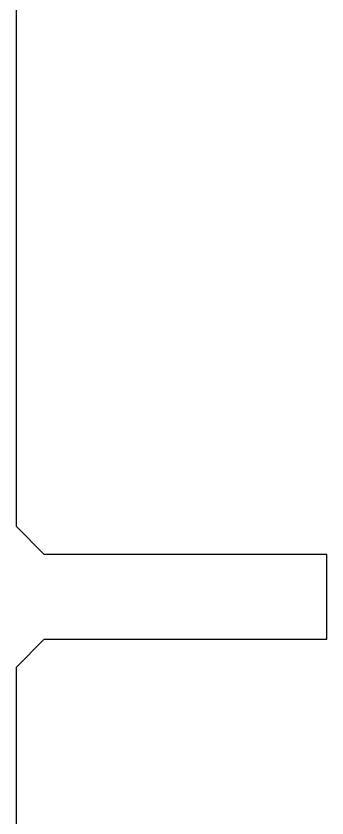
# Model space of a CAD drawing. Extents: x -144 to 693, y -254 to -25.
# Drawn here: x -144.18 to -133.18, y -224.83 to -196.45 of the extents above; entities that cross this region are included whole.
import ezdxf

# ---------------------------------------------------------------- set-up
doc = ezdxf.new("R2010")
doc.units = 0
doc.header["$MEASUREMENT"] = 0
doc.layers.add('LAYER_1', color=7, linetype='CONTINUOUS')

# ---------------------------------------------------------------- blocks, each defined once
blk = doc.blocks.new('BLOCK_672')
at = {"layer": 'LAYER_1', "color": 7}
blk.add_lwpolyline([(-144.181, -219.5), (-144.181, -249.2)], dxfattribs=at)
blk = doc.blocks.new('BLOCK_673')
at = {"layer": 'LAYER_1', "color": 7}
blk.add_lwpolyline([(-143.18, -218.5), (-144.181, -219.5)], dxfattribs=at)
blk = doc.blocks.new('BLOCK_674')
at = {"layer": 'LAYER_1', "color": 7}
blk.add_lwpolyline([(-143.18, -218.5), (-133.18, -218.5)], dxfattribs=at)
blk = doc.blocks.new('BLOCK_675')
at = {"layer": 'LAYER_1', "color": 7}
blk.add_lwpolyline([(-133.18, -218.5), (-133.18, -215.5)], dxfattribs=at)
blk = doc.blocks.new('BLOCK_676')
at = {"layer": 'LAYER_1', "color": 7}
blk.add_lwpolyline([(-133.18, -215.5), (-143.18, -215.5)], dxfattribs=at)
blk = doc.blocks.new('BLOCK_677')
at = {"layer": 'LAYER_1', "color": 7}
blk.add_lwpolyline([(-144.181, -214.5), (-143.18, -215.5)], dxfattribs=at)
blk = doc.blocks.new('BLOCK_678')
at = {"layer": 'LAYER_1', "color": 7}
blk.add_lwpolyline([(-144.181, -39), (-144.181, -214.5)], dxfattribs=at)

msp = doc.modelspace()

# ---------------------------------------------------------------- block references
at = {"layer": 'LAYER_1'}
for name in ['BLOCK_678', 'BLOCK_677', 'BLOCK_676', 'BLOCK_675', 'BLOCK_673', 'BLOCK_674', 'BLOCK_672']:
    msp.add_blockref(name, (0, 0), dxfattribs=at)

doc.saveas('drawing.dxf')
